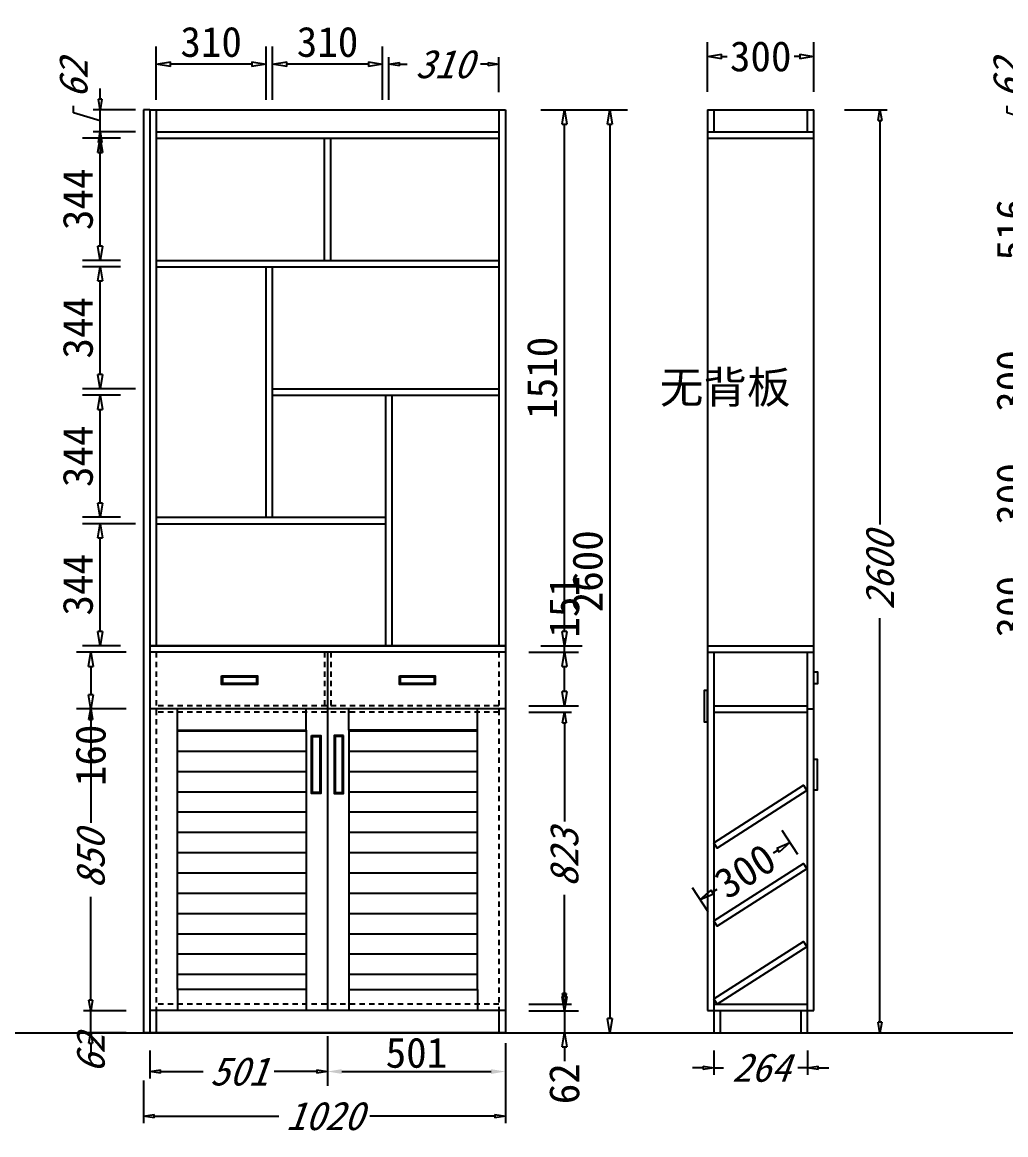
# Model space of a CAD drawing. Header units: millimetres. Extents: x 366509 to 398313, y -1245498 to -1202747.
# Drawn here: x 384726 to 387498, y -1221403 to -1218268 of the extents above; entities that cross this region are included whole.
import ezdxf

# ---------------------------------------------------------------- set-up
doc = ezdxf.new("R2010")
doc.units = ezdxf.units.MM
doc.header["$LTSCALE"] = 20
doc.linetypes.add('JIS_02_0.7', pattern=[1.35, 0.75, -0.6])
doc.layers.get('Defpoints').update_dxf_attribs({"color": 250})
doc.styles.get("Standard").update_dxf_attribs({"font": 'SimSun.ttf', "height": 85})
doc.styles.add('汉字', font='SimSun.ttf', dxfattribs={"oblique": 20, "height": 80})
doc.dimstyles.new('200', dxfattribs={"dimtxt": 90, "dimasz": 40, "dimexe": 50, "dimexo": 100, "dimgap": 20, "dimtad": 1, "dimdec": 0, "dimtxsty": 'Standard', "dimblk": 'CLOSEDBLANK', "dimcen": 100, "dimdle": 50, "dimclrd": 256, "dimclre": 256, "dimclrt": 256, "dimadec": 0, "dimazin": 0, "dimtfac": 1, "dimtdec": 0, "dimtmove": 2, "dimatfit": 3, "dimldrblk": 'CLOSEDBLANK', "dimfxl": 100, "dimfxlon": 1, "dimlwd": 25, "dimlwe": 25, "dimarcsym": 0})
doc.dimstyles.new('ISO-25', dxfattribs={"dimtxt": 2.5, "dimasz": 2.5, "dimexe": 1.25, "dimexo": 0.625, "dimtad": 1, "dimtxsty": 'Standard', "dimcen": 2.5, "dimadec": 0, "dimazin": 0, "dimtfac": 1, "dimtmove": 0, "dimatfit": 3, "dimfxl": 1, "dimarcsym": 0})
doc.dimstyles.get("Standard").update_dxf_attribs({"dimtxt": 0.18, "dimasz": 0.18, "dimexe": 0.18, "dimexo": 0.0625, "dimgap": 0.09, "dimtad": 0, "dimtih": 1, "dimtoh": 1, "dimdec": 4, "dimzin": 0, "dimdsep": 46, "dimtxsty": 'Standard', "dimcen": 0.09, "dimadec": 0, "dimazin": 0, "dimtfac": 1, "dimtdec": 4, "dimtofl": 0, "dimtmove": 0, "dimatfit": 3, "dimfxl": 1, "dimtolj": 1, "dimtzin": 0, "dimarcsym": 0})
doc.dimstyles.new('周文晶', dxfattribs={"dimtxt": 70, "dimasz": 40, "dimexe": 40, "dimexo": 30, "dimgap": 10, "dimtad": 0, "dimdec": 0, "dimtxsty": 'Standard', "dimblk": 'CLOSEDBLANK', "dimcen": 200, "dimclrd": 256, "dimclre": 256, "dimadec": 0, "dimazin": 0, "dimtfac": 1, "dimtdec": 0, "dimtmove": 0, "dimatfit": 3, "dimldrblk": 'CLOSEDBLANK', "dimfxl": 100, "dimfxlon": 1, "dimarcsym": 0})

# ---------------------------------------------------------------- blocks, each defined once
blk = doc.blocks.new('_ClosedBlank')
at = {"color": 0, "linetype": 'ByBlock', "lineweight": -2}
for p, q in [((-1, 0.167), (0, 0)), ((-1, 0.167), (-1, -0.167)), ((0, 0), (-1, -0.167))]:
    blk.add_line(p, q, dxfattribs=at)
blk = doc.blocks.new('*D849')
at = {"lineweight": 25, "transparency": 16777216}
for p, q in [((387577.1, -1218485.2), (387577.1, -1218455.2)), ((387502.1, -1218523.7), (387502.1, -1218503.7)), ((387577.1, -1218546.2), (387502.1, -1218523.7)), ((387677.1, -1218515.2), (387557.1, -1218515.2)), ((387577.1, -1218577.2), (387577.1, -1218515.2)), ((387577.1, -1218577.2), (387577.1, -1218515.2)), ((387677.1, -1218577.2), (387557.1, -1218577.2)), ((387577.1, -1218607.2), (387577.1, -1218637.2))]:
    blk.add_line(p, q, dxfattribs=at)
at = {"layer": 'Defpoints', "color": 0, "transparency": 16777216}
for p in [(387577.1, -1218515.2), (387734.9, -1218515.2), (387734.9, -1218577.2)]:
    blk.add_point(p, dxfattribs=at)
at = {"lineweight": 25, "transparency": 16777216, "xscale": 30, "yscale": 30, "zscale": 30}
for p, rotation in [((387577.1, -1218515.2), 270), ((387577.1, -1218577.2), 90)]:
    blk.add_blockref('_ClosedBlank', p, dxfattribs=dict(at, rotation=rotation))
at = {"lineweight": -3, "transparency": 16777216, "insert": (387502.1, -1218428.9), "char_height": 80, "attachment_point": 5, "rotation": 90, "style": '汉字'}
blk.add_mtext('62', dxfattribs=at)
blk = doc.blocks.new('*D837')
at = {"lineweight": 25, "transparency": 16777216}
for p, q in [((387677.1, -1219765.1), (387527.1, -1219765.1)), ((387577.1, -1220025.1), (387577.1, -1219805.1)), ((387634.9, -1220065.1), (387527.1, -1220065.1))]:
    blk.add_line(p, q, dxfattribs=at)
at = {"layer": 'Defpoints', "color": 0, "transparency": 16777216}
for p in [(387577.1, -1219765.1), (388044.9, -1219765.1), (387734.9, -1220065.1)]:
    blk.add_point(p, dxfattribs=at)
at = {"lineweight": 25, "transparency": 16777216, "xscale": 40, "yscale": 40, "zscale": 40}
for p, rotation in [((387577.1, -1219765.1), 90), ((387577.1, -1220065.1), 270)]:
    blk.add_blockref('_ClosedBlank', p, dxfattribs=dict(at, rotation=rotation))
at = {"lineweight": -3, "transparency": 16777216, "insert": (387514.6, -1219915.1), "char_height": 85, "attachment_point": 5, "rotation": 90}
blk.add_mtext('300', dxfattribs=at)
blk = doc.blocks.new('*D852')
at = {"lineweight": 25, "transparency": 16777216}
for p, q in [((387634.9, -1219447.1), (387527.1, -1219447.1)), ((387577.1, -1219707.1), (387577.1, -1219487.1)), ((387634.9, -1219747.1), (387527.1, -1219747.1))]:
    blk.add_line(p, q, dxfattribs=at)
at = {"layer": 'Defpoints', "color": 0, "transparency": 16777216}
for p in [(387577.1, -1219447.1), (387734.9, -1219447.1), (387734.9, -1219747.1)]:
    blk.add_point(p, dxfattribs=at)
at = {"lineweight": 25, "transparency": 16777216, "xscale": 40, "yscale": 40, "zscale": 40}
for p, rotation in [((387577.1, -1219447.1), 90), ((387577.1, -1219747.1), 270)]:
    blk.add_blockref('_ClosedBlank', p, dxfattribs=dict(at, rotation=rotation))
at = {"lineweight": -3, "transparency": 16777216, "insert": (387514.6, -1219597.1), "char_height": 85, "attachment_point": 5, "rotation": 90}
blk.add_mtext('300', dxfattribs=at)
blk = doc.blocks.new('*D853')
at = {"lineweight": 25, "transparency": 16777216}
for p, q in [((387634.9, -1219129.1), (387527.1, -1219129.1)), ((387577.1, -1219389.1), (387577.1, -1219169.1)), ((387677.1, -1219429.1), (387527.1, -1219429.1))]:
    blk.add_line(p, q, dxfattribs=at)
at = {"layer": 'Defpoints', "color": 0, "transparency": 16777216}
for p in [(387577.1, -1219129.1), (387734.9, -1219129.1), (388062.9, -1219429.1)]:
    blk.add_point(p, dxfattribs=at)
at = {"lineweight": 25, "transparency": 16777216, "xscale": 40, "yscale": 40, "zscale": 40}
for p, rotation in [((387577.1, -1219129.1), 90), ((387577.1, -1219429.1), 270)]:
    blk.add_blockref('_ClosedBlank', p, dxfattribs=dict(at, rotation=rotation))
at = {"lineweight": -3, "transparency": 16777216, "insert": (387514.6, -1219279.1), "char_height": 85, "attachment_point": 5, "rotation": 90}
blk.add_mtext('300', dxfattribs=at)
blk = doc.blocks.new('*D854')
at = {"lineweight": 25, "transparency": 16777216}
for p, q in [((387634.9, -1218595.2), (387527.1, -1218595.2)), ((387577.1, -1219071.1), (387577.1, -1218635.2)), ((387634.9, -1219111.1), (387527.1, -1219111.1))]:
    blk.add_line(p, q, dxfattribs=at)
at = {"layer": 'Defpoints', "color": 0, "transparency": 16777216}
for p in [(387577.1, -1218595.2), (387734.9, -1218595.2), (387734.9, -1219111.1)]:
    blk.add_point(p, dxfattribs=at)
at = {"lineweight": 25, "transparency": 16777216, "xscale": 40, "yscale": 40, "zscale": 40}
for p, rotation in [((387577.1, -1218595.2), 90), ((387577.1, -1219111.1), 270)]:
    blk.add_blockref('_ClosedBlank', p, dxfattribs=dict(at, rotation=rotation))
at = {"lineweight": -3, "transparency": 16777216, "insert": (387514.6, -1218853.1), "char_height": 85, "attachment_point": 5, "rotation": 90}
blk.add_mtext('516', dxfattribs=at)
blk = doc.blocks.new('*D1254')
at = {"lineweight": 25, "transparency": 16777216}
for p, q in [((384919.5, -1221023.1), (384919.5, -1220993.1)), ((385019.5, -1221053.1), (384899.5, -1221053.1)), ((384919.5, -1221115.1), (384919.5, -1221053.1)), ((385019.5, -1221115.1), (384899.5, -1221115.1)), ((384919.5, -1221145.1), (384919.5, -1221175.1))]:
    blk.add_line(p, q, dxfattribs=at)
at = {"layer": 'Defpoints', "color": 0, "transparency": 16777216}
for p in [(384919.5, -1221053.1), (385103.8, -1221053.1), (385085.8, -1221115.1)]:
    blk.add_point(p, dxfattribs=at)
at = {"lineweight": 25, "transparency": 16777216, "xscale": 30, "yscale": 30, "zscale": 30}
for p, rotation in [((384919.5, -1221053.1), 270), ((384919.5, -1221115.1), 90)]:
    blk.add_blockref('_ClosedBlank', p, dxfattribs=dict(at, rotation=rotation))
at = {"lineweight": -3, "transparency": 16777216, "insert": (384919.5, -1221175.1), "char_height": 80, "attachment_point": 5, "rotation": 90, "style": '汉字'}
blk.add_mtext('62', dxfattribs=at)
blk = doc.blocks.new('*D1255')
at = {"lineweight": 25, "transparency": 16777216}
for p, q in [((385019.5, -1220203.1), (384899.5, -1220203.1)), ((384919.5, -1220233.1), (384919.5, -1220523.9)), ((384919.5, -1221023.1), (384919.5, -1220732.2)), ((385019.5, -1221053.1), (384899.5, -1221053.1))]:
    blk.add_line(p, q, dxfattribs=at)
at = {"layer": 'Defpoints', "color": 0, "transparency": 16777216}
for p in [(384919.5, -1220203.1), (385085.8, -1220203.1), (385103.8, -1221053.1)]:
    blk.add_point(p, dxfattribs=at)
at = {"lineweight": 25, "transparency": 16777216, "xscale": 30, "yscale": 30, "zscale": 30}
for p, rotation in [((384919.5, -1220203.1), 90), ((384919.5, -1221053.1), 270)]:
    blk.add_blockref('_ClosedBlank', p, dxfattribs=dict(at, rotation=rotation))
at = {"lineweight": -3, "transparency": 16777216, "insert": (384919.5, -1220628.1), "char_height": 80, "attachment_point": 5, "rotation": 90, "style": '汉字'}
blk.add_mtext('850', dxfattribs=at)
blk = doc.blocks.new('*D1264')
at = {"lineweight": 25, "transparency": 16777216}
for p, q in [((385759.8, -1218486.5), (385759.8, -1218366.5)), ((386069.8, -1218465.2), (386069.8, -1218366.5)), ((385789.8, -1218386.5), (385811.6, -1218386.5)), ((386039.8, -1218386.5), (386018.1, -1218386.5))]:
    blk.add_line(p, q, dxfattribs=at)
at = {"layer": 'Defpoints', "color": 0, "transparency": 16777216}
for p in [(386069.8, -1218386.5), (386069.8, -1218515.2), (385759.8, -1218957.1)]:
    blk.add_point(p, dxfattribs=at)
at = {"lineweight": 25, "transparency": 16777216, "xscale": 30, "yscale": 30, "zscale": 30, "rotation": 180}
blk.add_blockref('_ClosedBlank', (385759.8, -1218386.5), dxfattribs=at)
at = {"lineweight": 25, "transparency": 16777216, "xscale": 30, "yscale": 30, "zscale": 30}
blk.add_blockref('_ClosedBlank', (386069.8, -1218386.5), dxfattribs=at)
at = {"lineweight": -3, "transparency": 16777216, "insert": (385914.8, -1218386.5), "char_height": 80, "attachment_point": 5, "style": '汉字'}
blk.add_mtext('310', dxfattribs=at)
blk = doc.blocks.new('*D1256')
at = {"lineweight": 25, "transparency": 16777216}
for p, q in [((385067.8, -1221250.2), (385067.8, -1221370.2)), ((386087.8, -1221250.2), (386087.8, -1221370.2)), ((385097.8, -1221350.2), (385449.2, -1221350.2)), ((386057.8, -1221350.2), (385706.4, -1221350.2))]:
    blk.add_line(p, q, dxfattribs=at)
at = {"layer": 'Defpoints', "color": 0, "transparency": 16777216}
for p in [(385067.8, -1221115.1), (386087.8, -1221115.1), (386087.8, -1221350.2)]:
    blk.add_point(p, dxfattribs=at)
at = {"lineweight": 25, "transparency": 16777216, "xscale": 30, "yscale": 30, "zscale": 30, "rotation": 180}
blk.add_blockref('_ClosedBlank', (385067.8, -1221350.2), dxfattribs=at)
at = {"lineweight": 25, "transparency": 16777216, "xscale": 30, "yscale": 30, "zscale": 30}
blk.add_blockref('_ClosedBlank', (386087.8, -1221350.2), dxfattribs=at)
at = {"lineweight": -3, "transparency": 16777216, "insert": (385577.8, -1221350.2), "char_height": 80, "attachment_point": 5, "style": '汉字'}
blk.add_mtext('1020', dxfattribs=at)
blk = doc.blocks.new('*D1265')
at = {"lineweight": 25, "transparency": 16777216}
for p, q in [((386675.2, -1221165.1), (386675.2, -1221234.1)), ((386939.6, -1221165.1), (386939.6, -1221234.1)), ((386645.2, -1221214.1), (386615.2, -1221214.1)), ((386675.2, -1221214.1), (386702.8, -1221214.1)), ((386939.6, -1221214.1), (386912, -1221214.1)), ((386969.6, -1221214.1), (386999.6, -1221214.1))]:
    blk.add_line(p, q, dxfattribs=at)
at = {"layer": 'Defpoints', "color": 0, "transparency": 16777216}
for p in [(386675.2, -1221115.1), (386939.6, -1221115.1), (386939.6, -1221214.1)]:
    blk.add_point(p, dxfattribs=at)
at = {"lineweight": 25, "transparency": 16777216, "xscale": 30, "yscale": 30, "zscale": 30}
blk.add_blockref('_ClosedBlank', (386675.2, -1221214.1), dxfattribs=at)
at = {"lineweight": 25, "transparency": 16777216, "xscale": 30, "yscale": 30, "zscale": 30, "rotation": 180}
blk.add_blockref('_ClosedBlank', (386939.6, -1221214.1), dxfattribs=at)
at = {"lineweight": -3, "transparency": 16777216, "insert": (386807.4, -1221214.1), "char_height": 80, "attachment_point": 5, "style": '汉字'}
blk.add_mtext('264', dxfattribs=at)
blk = doc.blocks.new('*D1266')
at = {"lineweight": 25, "transparency": 16777216}
for p, q in [((387043.5, -1218515.1), (387163.5, -1218515.1)), ((387143.5, -1218545.1), (387143.5, -1219682.9)), ((387143.5, -1221085.1), (387143.5, -1219947.2)), ((387043.5, -1221115.1), (387163.5, -1221115.1))]:
    blk.add_line(p, q, dxfattribs=at)
at = {"layer": 'Defpoints', "color": 0, "transparency": 16777216}
for p in [(386957.6, -1218515.1), (386957.6, -1221115.1), (387143.5, -1221115.1)]:
    blk.add_point(p, dxfattribs=at)
at = {"lineweight": 25, "transparency": 16777216, "xscale": 30, "yscale": 30, "zscale": 30}
for p, rotation in [((387143.5, -1218515.1), 90), ((387143.5, -1221115.1), 270)]:
    blk.add_blockref('_ClosedBlank', p, dxfattribs=dict(at, rotation=rotation))
at = {"lineweight": -3, "transparency": 16777216, "insert": (387143.5, -1219815.1), "char_height": 80, "attachment_point": 5, "rotation": 90, "style": '汉字'}
blk.add_mtext('2600', dxfattribs=at)
blk = doc.blocks.new('*D1257')
at = {"lineweight": 25, "transparency": 16777216}
for p, q in [((386154.2, -1220212.1), (386274.2, -1220212.1)), ((386254.2, -1220242.1), (386254.2, -1220520.1)), ((386254.2, -1221005.1), (386254.2, -1220727.1)), ((386154.2, -1221035.1), (386274.2, -1221035.1))]:
    blk.add_line(p, q, dxfattribs=at)
at = {"layer": 'Defpoints', "color": 0, "transparency": 16777216}
for p in [(386069.8, -1220212.1), (386069.8, -1221035.1), (386254.2, -1221035.1)]:
    blk.add_point(p, dxfattribs=at)
at = {"lineweight": 25, "transparency": 16777216, "xscale": 30, "yscale": 30, "zscale": 30}
for p, rotation in [((386254.2, -1220212.1), 90), ((386254.2, -1221035.1), 270)]:
    blk.add_blockref('_ClosedBlank', p, dxfattribs=dict(at, rotation=rotation))
at = {"lineweight": -3, "transparency": 16777216, "insert": (386254.2, -1220623.6), "char_height": 80, "attachment_point": 5, "rotation": 90, "style": '汉字'}
blk.add_mtext('823', dxfattribs=at)
blk = doc.blocks.new('*D1267')
at = {"lineweight": 25, "transparency": 16777216}
for p, q in [((384946, -1218485.2), (384946, -1218455.2)), ((384871, -1218523.7), (384871, -1218503.7)), ((384946, -1218546.2), (384871, -1218523.7)), ((385046, -1218515.2), (384926, -1218515.2)), ((384946, -1218577.2), (384946, -1218515.2)), ((384946, -1218577.2), (384946, -1218515.2)), ((385046, -1218577.2), (384926, -1218577.2)), ((384946, -1218607.2), (384946, -1218637.2))]:
    blk.add_line(p, q, dxfattribs=at)
at = {"layer": 'Defpoints', "color": 0, "transparency": 16777216}
for p in [(384946, -1218515.2), (385103.8, -1218515.2), (385103.8, -1218577.2)]:
    blk.add_point(p, dxfattribs=at)
at = {"lineweight": 25, "transparency": 16777216, "xscale": 30, "yscale": 30, "zscale": 30}
for p, rotation in [((384946, -1218515.2), 270), ((384946, -1218577.2), 90)]:
    blk.add_blockref('_ClosedBlank', p, dxfattribs=dict(at, rotation=rotation))
at = {"lineweight": -3, "transparency": 16777216, "insert": (384871, -1218428.9), "char_height": 80, "attachment_point": 5, "rotation": 90, "style": '汉字'}
blk.add_mtext('62', dxfattribs=at)
blk = doc.blocks.new('*D1258')
at = {"lineweight": 25, "transparency": 16777216}
for p, q in [((385586.8, -1221124.6), (385586.8, -1221244.6)), ((385085.8, -1221165.1), (385085.8, -1221244.6)), ((385115.8, -1221224.6), (385235.9, -1221224.6)), ((385556.8, -1221224.6), (385436.7, -1221224.6))]:
    blk.add_line(p, q, dxfattribs=at)
at = {"layer": 'Defpoints', "color": 0, "transparency": 16777216}
for p in [(385586.8, -1221053.1), (385085.8, -1221115.1), (385085.8, -1221224.6)]:
    blk.add_point(p, dxfattribs=at)
at = {"lineweight": 25, "transparency": 16777216, "xscale": 30, "yscale": 30, "zscale": 30, "rotation": 180}
blk.add_blockref('_ClosedBlank', (385085.8, -1221224.6), dxfattribs=at)
at = {"lineweight": 25, "transparency": 16777216, "xscale": 30, "yscale": 30, "zscale": 30}
blk.add_blockref('_ClosedBlank', (385586.8, -1221224.6), dxfattribs=at)
at = {"lineweight": -3, "transparency": 16777216, "insert": (385336.3, -1221224.6), "char_height": 80, "attachment_point": 5, "style": '汉字'}
blk.add_mtext('501', dxfattribs=at)
blk = doc.blocks.new('*D1259')
at = {"lineweight": 25, "transparency": 16777216}
for p, q in [((386282.4, -1218515.2), (386432.4, -1218515.2)), ((386382.4, -1218555.2), (386382.4, -1221075.1)), ((386282.4, -1221115.1), (386432.4, -1221115.1))]:
    blk.add_line(p, q, dxfattribs=at)
at = {"layer": 'Defpoints', "color": 0, "transparency": 16777216}
for p in [(385925.9, -1218515.2), (385925.9, -1221115.1), (386382.4, -1221115.1)]:
    blk.add_point(p, dxfattribs=at)
at = {"lineweight": 25, "transparency": 16777216, "xscale": 40, "yscale": 40, "zscale": 40}
for p, rotation in [((386382.4, -1218515.2), 90), ((386382.4, -1221115.1), 270)]:
    blk.add_blockref('_ClosedBlank', p, dxfattribs=dict(at, rotation=rotation))
at = {"lineweight": -3, "transparency": 16777216, "insert": (386319.9, -1219815.1), "char_height": 85, "attachment_point": 5, "rotation": 90}
blk.add_mtext('2600', dxfattribs=at)
blk = doc.blocks.new('*D1268')
at = {"lineweight": 25, "transparency": 16777216}
for p, q in [((385431.8, -1218486.5), (385431.8, -1218336.5)), ((385741.8, -1218486.5), (385741.8, -1218336.5)), ((385701.8, -1218386.5), (385471.8, -1218386.5))]:
    blk.add_line(p, q, dxfattribs=at)
at = {"layer": 'Defpoints', "color": 0, "transparency": 16777216}
for p in [(385431.8, -1218386.5), (385741.8, -1218957.1), (385431.8, -1219319.1)]:
    blk.add_point(p, dxfattribs=at)
at = {"lineweight": 25, "transparency": 16777216, "xscale": 40, "yscale": 40, "zscale": 40, "rotation": 180}
blk.add_blockref('_ClosedBlank', (385431.8, -1218386.5), dxfattribs=at)
at = {"lineweight": 25, "transparency": 16777216, "xscale": 40, "yscale": 40, "zscale": 40}
blk.add_blockref('_ClosedBlank', (385741.8, -1218386.5), dxfattribs=at)
at = {"lineweight": -3, "transparency": 16777216, "insert": (385586.8, -1218324), "char_height": 85, "attachment_point": 5}
blk.add_mtext('310', dxfattribs=at)
blk = doc.blocks.new('*D1269')
at = {"lineweight": 25, "transparency": 16777216}
for p, q in [((385103.8, -1218486.5), (385103.8, -1218336.5)), ((385413.8, -1218486.5), (385413.8, -1218336.5)), ((385373.8, -1218386.5), (385143.8, -1218386.5))]:
    blk.add_line(p, q, dxfattribs=at)
at = {"layer": 'Defpoints', "color": 0, "transparency": 16777216}
for p in [(385103.8, -1218386.5), (385413.8, -1218957.1), (385103.8, -1219482.1)]:
    blk.add_point(p, dxfattribs=at)
at = {"lineweight": 25, "transparency": 16777216, "xscale": 40, "yscale": 40, "zscale": 40, "rotation": 180}
blk.add_blockref('_ClosedBlank', (385103.8, -1218386.5), dxfattribs=at)
at = {"lineweight": 25, "transparency": 16777216, "xscale": 40, "yscale": 40, "zscale": 40}
blk.add_blockref('_ClosedBlank', (385413.8, -1218386.5), dxfattribs=at)
at = {"lineweight": -3, "transparency": 16777216, "insert": (385258.8, -1218324), "char_height": 85, "attachment_point": 5}
blk.add_mtext('310', dxfattribs=at)
blk = doc.blocks.new('*D1260')
at = {"lineweight": 25, "transparency": 16777216}
for p, q in [((385046, -1219681.1), (384896, -1219681.1)), ((384946, -1219985.1), (384946, -1219721.1)), ((385003.8, -1220025.1), (384896, -1220025.1))]:
    blk.add_line(p, q, dxfattribs=at)
at = {"layer": 'Defpoints', "color": 0, "transparency": 16777216}
for p in [(384946, -1219681.1), (385413.8, -1219681.1), (385103.8, -1220025.1)]:
    blk.add_point(p, dxfattribs=at)
at = {"lineweight": 25, "transparency": 16777216, "xscale": 40, "yscale": 40, "zscale": 40}
for p, rotation in [((384946, -1219681.1), 90), ((384946, -1220025.1), 270)]:
    blk.add_blockref('_ClosedBlank', p, dxfattribs=dict(at, rotation=rotation))
at = {"lineweight": -3, "transparency": 16777216, "insert": (384883.5, -1219853.1), "char_height": 85, "attachment_point": 5, "rotation": 90}
blk.add_mtext('344', dxfattribs=at)
blk = doc.blocks.new('*D1270')
at = {"lineweight": 25, "transparency": 16777216}
for p, q in [((385003.8, -1219319.1), (384896, -1219319.1)), ((384946, -1219623.1), (384946, -1219359.1)), ((385003.8, -1219663.1), (384896, -1219663.1))]:
    blk.add_line(p, q, dxfattribs=at)
at = {"layer": 'Defpoints', "color": 0, "transparency": 16777216}
for p in [(384946, -1219319.1), (385103.8, -1219319.1), (385103.8, -1219663.1)]:
    blk.add_point(p, dxfattribs=at)
at = {"lineweight": 25, "transparency": 16777216, "xscale": 40, "yscale": 40, "zscale": 40}
for p, rotation in [((384946, -1219319.1), 90), ((384946, -1219663.1), 270)]:
    blk.add_blockref('_ClosedBlank', p, dxfattribs=dict(at, rotation=rotation))
at = {"lineweight": -3, "transparency": 16777216, "insert": (384883.5, -1219491.1), "char_height": 85, "attachment_point": 5, "rotation": 90}
blk.add_mtext('344', dxfattribs=at)
blk = doc.blocks.new('*D1271')
at = {"lineweight": 25, "transparency": 16777216}
for p, q in [((385003.8, -1218957.1), (384896, -1218957.1)), ((384946, -1219261.1), (384946, -1218997.1)), ((385046, -1219301.1), (384896, -1219301.1))]:
    blk.add_line(p, q, dxfattribs=at)
at = {"layer": 'Defpoints', "color": 0, "transparency": 16777216}
for p in [(384946, -1218957.1), (385103.8, -1218957.1), (385431.8, -1219301.1)]:
    blk.add_point(p, dxfattribs=at)
at = {"lineweight": 25, "transparency": 16777216, "xscale": 40, "yscale": 40, "zscale": 40}
for p, rotation in [((384946, -1218957.1), 90), ((384946, -1219301.1), 270)]:
    blk.add_blockref('_ClosedBlank', p, dxfattribs=dict(at, rotation=rotation))
at = {"lineweight": -3, "transparency": 16777216, "insert": (384883.5, -1219129.1), "char_height": 85, "attachment_point": 5, "rotation": 90}
blk.add_mtext('344', dxfattribs=at)
blk = doc.blocks.new('*D1272')
at = {"lineweight": 25, "transparency": 16777216}
for p, q in [((385003.8, -1218595.2), (384896, -1218595.2)), ((384946, -1218899.1), (384946, -1218635.2)), ((385003.8, -1218939.1), (384896, -1218939.1))]:
    blk.add_line(p, q, dxfattribs=at)
at = {"layer": 'Defpoints', "color": 0, "transparency": 16777216}
for p in [(384946, -1218595.2), (385103.8, -1218595.2), (385103.8, -1218939.1)]:
    blk.add_point(p, dxfattribs=at)
at = {"lineweight": 25, "transparency": 16777216, "xscale": 40, "yscale": 40, "zscale": 40}
for p, rotation in [((384946, -1218595.2), 90), ((384946, -1218939.1), 270)]:
    blk.add_blockref('_ClosedBlank', p, dxfattribs=dict(at, rotation=rotation))
at = {"lineweight": -3, "transparency": 16777216, "insert": (384883.5, -1218767.1), "char_height": 85, "attachment_point": 5, "rotation": 90}
blk.add_mtext('344', dxfattribs=at)
blk = doc.blocks.new('*D1273')
at = {"lineweight": 25, "transparency": 16777216}
for p, q in [((386187.8, -1218515.2), (386304.2, -1218515.2)), ((386254.2, -1219985.1), (386254.2, -1218555.2)), ((386187.8, -1220025.1), (386304.2, -1220025.1))]:
    blk.add_line(p, q, dxfattribs=at)
at = {"layer": 'Defpoints', "color": 0, "transparency": 16777216}
for p in [(386087.8, -1218515.2), (386254.2, -1218515.2), (386087.8, -1220025.1)]:
    blk.add_point(p, dxfattribs=at)
at = {"lineweight": 25, "transparency": 16777216, "xscale": 40, "yscale": 40, "zscale": 40}
for p, rotation in [((386254.2, -1218515.2), 90), ((386254.2, -1220025.1), 270)]:
    blk.add_blockref('_ClosedBlank', p, dxfattribs=dict(at, rotation=rotation))
at = {"lineweight": -3, "transparency": 16777216, "insert": (386191.7, -1219270.1), "char_height": 85, "attachment_point": 5, "rotation": 90}
blk.add_mtext('1510', dxfattribs=at)
blk = doc.blocks.new('*D1261')
at = {"color": 0, "lineweight": -2, "transparency": 16777216}
for p, q in [((385586.8, -1221124.6), (385586.8, -1221264.6)), ((386087.8, -1221145.1), (386087.8, -1221264.6)), ((385626.8, -1221224.6), (386047.8, -1221224.6))]:
    blk.add_line(p, q, dxfattribs=at)
at = {"color": 0, "transparency": 16777216}
for points in [[(385626.8, -1221217.9), (385626.8, -1221231.3), (385586.8, -1221224.6)], [(386047.8, -1221217.9), (386047.8, -1221231.3), (386087.8, -1221224.6)]]:
    blk.add_solid(points, dxfattribs=at)
at = {"layer": 'Defpoints', "color": 0, "transparency": 16777216}
for p in [(385586.8, -1221053.1), (386087.8, -1221115.1), (386087.8, -1221224.6)]:
    blk.add_point(p, dxfattribs=at)
at = {"color": 0, "lineweight": -3, "transparency": 16777216, "insert": (385837.3, -1221172.1), "char_height": 85, "attachment_point": 5}
blk.add_mtext('501', dxfattribs=at)
blk = doc.blocks.new('*D1262')
at = {"lineweight": -2, "transparency": 16777216}
for p, q in [((386911.6, -1220612.8), (386868.3, -1220545.2)), ((386856.2, -1220600.5), (386842.8, -1220609.1)), ((386659, -1220774.7), (386615.7, -1220707.1)), ((386671, -1220719.2), (386684.4, -1220710.6))]:
    blk.add_line(p, q, dxfattribs=at)
at = {"layer": 'Defpoints', "color": 0, "transparency": 16777216}
for p in [(386889.9, -1220578.9), (386927.8, -1220638.1), (386675.2, -1220799.9)]:
    blk.add_point(p, dxfattribs=at)
at = {"lineweight": -2, "transparency": 16777216, "xscale": 40, "yscale": 40, "zscale": 40}
for p, rotation in [((386889.9, -1220578.9), 32.65196531533646), ((386637.3, -1220740.8), 212.6519653153365)]:
    blk.add_blockref('_ClosedBlank', p, dxfattribs=dict(at, rotation=rotation))
at = {"color": 0, "transparency": 16777216, "insert": (386763.6, -1220659.8), "char_height": 85, "attachment_point": 5, "rotation": 32.652}
blk.add_mtext('300', dxfattribs=at)
blk = doc.blocks.new('*D1263')
at = {"lineweight": -2, "transparency": 16777216}
for p, q in [((386657.2, -1218464.7), (386657.2, -1218324.7)), ((386957.6, -1218464.7), (386957.6, -1218324.7)), ((386697.2, -1218364.7), (386713.3, -1218364.7)), ((386917.6, -1218364.7), (386901.4, -1218364.7))]:
    blk.add_line(p, q, dxfattribs=at)
at = {"layer": 'Defpoints', "color": 0, "transparency": 16777216}
for p in [(386957.6, -1218364.7), (386657.2, -1218515.1), (386957.6, -1218515.1)]:
    blk.add_point(p, dxfattribs=at)
at = {"lineweight": -2, "transparency": 16777216, "xscale": 40, "yscale": 40, "zscale": 40, "rotation": 180}
blk.add_blockref('_ClosedBlank', (386657.2, -1218364.7), dxfattribs=at)
at = {"lineweight": -2, "transparency": 16777216, "xscale": 40, "yscale": 40, "zscale": 40}
blk.add_blockref('_ClosedBlank', (386957.6, -1218364.7), dxfattribs=at)
at = {"color": 0, "transparency": 16777216, "insert": (386807.4, -1218364.7), "char_height": 85, "attachment_point": 5}
blk.add_mtext('300', dxfattribs=at)
blk = doc.blocks.new('*D1251')
at = {"lineweight": -2, "transparency": 16777216}
for p, q in [((385019.5, -1220043.1), (384879.5, -1220043.1)), ((384919.5, -1220083.1), (384919.5, -1220163.1)), ((385019.5, -1220203.1), (384879.5, -1220203.1)), ((384919.5, -1220203.1), (384919.5, -1220243.1))]:
    blk.add_line(p, q, dxfattribs=at)
at = {"layer": 'Defpoints', "color": 0, "transparency": 16777216}
for p in [(385103.8, -1220043.1), (384919.5, -1220203.1), (385103.8, -1220203.1)]:
    blk.add_point(p, dxfattribs=at)
at = {"lineweight": -2, "transparency": 16777216, "xscale": 40, "yscale": 40, "zscale": 40}
for p, rotation in [((384919.5, -1220043.1), 90), ((384919.5, -1220203.1), 270)]:
    blk.add_blockref('_ClosedBlank', p, dxfattribs=dict(at, rotation=rotation))
at = {"color": 0, "transparency": 16777216, "insert": (384919.5, -1220333.8), "char_height": 85, "attachment_point": 5, "rotation": 90}
blk.add_mtext('160', dxfattribs=at)
blk = doc.blocks.new('*D1252')
at = {"lineweight": -2, "transparency": 16777216}
for p, q in [((386254.2, -1220043.1), (386254.2, -1220003.1)), ((386154.2, -1220043.1), (386294.2, -1220043.1)), ((386254.2, -1220154.1), (386254.2, -1220083.1)), ((386154.2, -1220194.1), (386294.2, -1220194.1))]:
    blk.add_line(p, q, dxfattribs=at)
at = {"layer": 'Defpoints', "color": 0, "transparency": 16777216}
for p in [(386069.8, -1220043.1), (386254.2, -1220043.1), (386069.8, -1220194.1)]:
    blk.add_point(p, dxfattribs=at)
at = {"lineweight": -2, "transparency": 16777216, "xscale": 40, "yscale": 40, "zscale": 40}
for p, rotation in [((386254.2, -1220043.1), 90), ((386254.2, -1220194.1), 270)]:
    blk.add_blockref('_ClosedBlank', p, dxfattribs=dict(at, rotation=rotation))
at = {"color": 0, "transparency": 16777216, "insert": (386254.2, -1219915.4), "char_height": 85, "attachment_point": 5, "rotation": 90}
blk.add_mtext('151', dxfattribs=at)
blk = doc.blocks.new('*D1253')
at = {"lineweight": -2, "transparency": 16777216}
for p, q in [((386254.2, -1221013.1), (386254.2, -1220973.1)), ((386154.2, -1221053.1), (386294.2, -1221053.1)), ((386254.2, -1221053.1), (386254.2, -1221115.1)), ((386154.2, -1221115.1), (386294.2, -1221115.1)), ((386254.2, -1221155.1), (386254.2, -1221195.1))]:
    blk.add_line(p, q, dxfattribs=at)
at = {"layer": 'Defpoints', "color": 0, "transparency": 16777216}
for p in [(386069.8, -1221053.1), (386069.8, -1221115.1), (386254.2, -1221115.1)]:
    blk.add_point(p, dxfattribs=at)
at = {"lineweight": -2, "transparency": 16777216, "xscale": 40, "yscale": 40, "zscale": 40}
for p, rotation in [((386254.2, -1221053.1), 270), ((386254.2, -1221115.1), 90)]:
    blk.add_blockref('_ClosedBlank', p, dxfattribs=dict(at, rotation=rotation))
at = {"color": 0, "transparency": 16777216, "insert": (386254.2, -1221258.9), "char_height": 85, "attachment_point": 5, "rotation": 90}
blk.add_mtext('62', dxfattribs=at)

msp = doc.modelspace()

# ---------------------------------------------------------------- hatches: boundary and pattern name
at = {"lineweight": -3}
h = msp.add_hatch(dxfattribs=at)
h.set_pattern_fill('LINE', color=250, scale=18, style=0)
h.set_pattern_definition([(0, (264167.096, -1213063.863), (0, 57.15), [])])
h.paths.add_polyline_path([(386009.82, -1220263.067), (385646.82, -1220263.067), (385646.82, -1220993.067), (386009.82, -1220993.067)])
h.paths.add_polyline_path([(385163.82, -1220263.067), (385163.82, -1220993.067), (385526.82, -1220993.067), (385526.82, -1220263.067)])

# ---------------------------------------------------------------- linework, layer by layer
for p, q in [((385067.82, -1218515.202), (385067.82, -1221115.067)), ((385085.82, -1218515.202), (385085.82, -1221115.067)), ((385085.82, -1218515.202), (386087.82, -1218515.202)), ((385103.82, -1218515.202), (385103.82, -1220025.067)), ((385813.932, -1218515.202), (386087.82, -1218515.202)), ((386069.82, -1218515.202), (386069.82, -1220025.067)), ((386087.82, -1218515.202), (386087.82, -1221115.067)), ((386657.198, -1218515.067), (386957.586, -1218515.067)), ((386657.198, -1218515.067), (386657.198, -1221053.067)), ((386675.198, -1218515.067), (386675.198, -1218577.067)), ((386939.586, -1218577.067), (386939.586, -1218515.067)), ((386957.586, -1221053.067), (386957.586, -1218515.067)), ((385103.82, -1218577.202), (386069.82, -1218577.202)), ((385103.82, -1218595.202), (386069.82, -1218595.202)), ((385577.82, -1218939.067), (385577.82, -1218595.202)), ((385595.82, -1218939.067), (385595.82, -1218595.202)), ((386657.198, -1218577.067), (386957.586, -1218577.067)), ((386657.198, -1218595.067), (386957.586, -1218595.067)), ((385103.82, -1218939.067), (386069.82, -1218939.067)), ((385103.82, -1218957.067), (386069.82, -1218957.067)), ((385413.82, -1219663.067), (385413.82, -1218957.067)), ((385431.82, -1219663.067), (385431.82, -1218957.067)), ((385431.82, -1219301.067), (386069.82, -1219301.067)), ((385431.82, -1219319.067), (386069.82, -1219319.067)), ((385750.82, -1220025.067), (385750.82, -1219319.067)), ((385768.82, -1220025.067), (385768.82, -1219319.067)), ((385103.82, -1219663.067), (385750.82, -1219663.067)), ((385103.82, -1219681.067), (385750.82, -1219681.067)), ((386087.82, -1220025.067), (385085.82, -1220025.067)), ((385085.82, -1220025.067), (386087.82, -1220025.067)), ((386657.198, -1220025.067), (386957.586, -1220025.067)), ((386087.82, -1220043.067), (385085.82, -1220043.067)), ((385586.82, -1220043.067), (385586.82, -1221053.067)), ((386657.198, -1220043.067), (386957.586, -1220043.067)), ((386675.198, -1220043.067), (386675.198, -1221115.067)), ((386939.586, -1221115.067), (386939.586, -1220043.067)), ((386675.198, -1220194.067), (386939.586, -1220194.067)), ((386087.82, -1220203.067), (385085.82, -1220203.067)), ((385163.82, -1220263.067), (385163.82, -1220203.067)), ((385526.82, -1220263.067), (385526.82, -1220203.067)), ((385646.82, -1220263.067), (385646.82, -1220203.067)), ((386009.82, -1220263.067), (386009.82, -1220203.067)), ((386675.198, -1220212.067), (386939.586, -1220212.067)), ((385163.82, -1220993.067), (385163.82, -1221053.067)), ((385526.82, -1220993.067), (385526.82, -1221053.067)), ((385646.82, -1220993.067), (385646.82, -1221053.067)), ((386009.82, -1220993.067), (386009.82, -1221053.067)), ((386675.198, -1221035.067), (386939.586, -1221035.067)), ((386087.82, -1221053.067), (385085.82, -1221053.067)), ((386069.82, -1221053.067), (386069.82, -1221115.067)), ((386657.198, -1221053.067), (386957.586, -1221053.067)), ((386693.198, -1221053.067), (386693.198, -1221115.067)), ((386921.586, -1221115.067), (386921.586, -1221053.067)), ((386087.82, -1221115.067), (385085.82, -1221115.067)), ((386675.198, -1221115.067), (386939.586, -1221115.067))]:
    msp.add_line(p, q, dxfattribs=at)
for p, q in [((385085.82, -1218515.202), (385067.82, -1218515.202)), ((386939.586, -1220203.067), (386957.586, -1220203.067)), ((385103.82, -1221053.067), (385103.82, -1221115.067)), ((366509.141, -1221115.067), (398312.891, -1221115.067)), ((385085.82, -1221115.067), (385067.82, -1221115.067))]:
    msp.add_line(p, q)
at = {"color": 250, "linetype": 'JIS_02_0.7', "lineweight": -3}
for p, q in [((385103.82, -1220043.067), (385103.82, -1221053.067)), ((385577.82, -1220043.067), (385577.82, -1220194.067)), ((385595.82, -1220043.067), (385595.82, -1220194.067)), ((386069.82, -1220043.067), (386069.82, -1221053.067)), ((386069.82, -1220194.067), (385103.82, -1220194.067)), ((386069.82, -1220212.067), (385103.82, -1220212.067)), ((386069.82, -1221035.067), (385103.82, -1221035.067))]:
    msp.add_line(p, q, dxfattribs=at)
for points in [[(386957.586, -1220098.555), (386967.031, -1220098.555), (386967.031, -1220132.617), (386957.586, -1220132.617)], [(385288.289, -1220109.93), (385389.328, -1220109.93), (385389.328, -1220134.484), (385288.289, -1220134.484)], [(385291.289, -1220112.93), (385386.328, -1220112.93), (385386.328, -1220131.484), (385291.289, -1220131.484)], [(385789.289, -1220109.93), (385890.328, -1220109.93), (385890.328, -1220134.484), (385789.289, -1220134.484)], [(385792.289, -1220112.93), (385887.328, -1220112.93), (385887.328, -1220131.484), (385792.289, -1220131.484)], [(386657.198, -1220151.3), (386647.869, -1220151.3), (386647.869, -1220238.878), (386657.198, -1220238.878)], [(386957.586, -1220344.699), (386966.915, -1220344.699), (386966.915, -1220432.277), (386957.586, -1220432.277)]]:
    msp.add_lwpolyline(points, close=True)
at = {"lineweight": -3}
for points in [[(385163.82, -1220263.067), (385526.82, -1220263.067), (385526.82, -1220993.067), (385163.82, -1220993.067)], [(385541.525, -1220277.888), (385568.092, -1220277.888), (385568.092, -1220441.399), (385541.525, -1220441.399)], [(385544.525, -1220280.888), (385565.092, -1220280.888), (385565.092, -1220438.399), (385544.525, -1220438.399)], [(385632.116, -1220277.888), (385605.549, -1220277.888), (385605.549, -1220441.399), (385632.116, -1220441.399)], [(385629.116, -1220280.888), (385608.549, -1220280.888), (385608.549, -1220438.399), (385629.116, -1220438.399)], [(386009.82, -1220263.067), (385646.82, -1220263.067), (385646.82, -1220993.067), (386009.82, -1220993.067)]]:
    msp.add_lwpolyline(points, close=True, dxfattribs=at)
for points in [[(386675.198, -1220579.912), (386927.787, -1220418.051), (386937.499, -1220433.207), (386684.91, -1220595.067), (386675.198, -1220579.912)], [(386675.198, -1220799.912), (386927.787, -1220638.051), (386937.499, -1220653.207), (386684.91, -1220815.067), (386675.198, -1220799.912)], [(386675.198, -1221019.912), (386927.787, -1220858.051), (386937.499, -1220873.207), (386684.91, -1221035.067), (386675.198, -1221019.912)]]:
    msp.add_lwpolyline(points)

# ---------------------------------------------------------------- texts
at = {"lineweight": -3, "insert": (386523.265, -1219251.689), "char_height": 90, "width": 545.64139, "attachment_point": 1}
msp.add_mtext('无背板', dxfattribs=at)

# ---------------------------------------------------------------- dimensions: what is measured, and where the dimension line sits
at = {"lineweight": -3}
for base, p1, p2, picture, middle in [((385103.82, -1218386.531), (385413.82, -1218957.067), (385103.82, -1219482.067), '*D1269', (385258.82, -1218324.031)), ((385431.82, -1218386.531), (385741.82, -1218957.067), (385431.82, -1219319.067), '*D1268', (385586.82, -1218324.031))]:
    dim = msp.add_linear_dim(base=base, p1=p1, p2=p2, dimstyle='200', dxfattribs=at)
    dim.commit()
    dim.dimension.update_dxf_attribs({"geometry": picture, "text_midpoint": middle})
dim = msp.add_linear_dim(base=(386957.586, -1218364.688), p1=(386657.198, -1218515.067), p2=(386957.586, -1218515.067), dimstyle='周文晶')
dim.commit()
dim.dimension.update_dxf_attribs({"geometry": '*D1263', "text_midpoint": (386807.392, -1218364.688)})
for base, p1, p2, dimstyle, override, picture, middle in [((386069.82, -1218386.531), (385759.82, -1218957.067), (386069.82, -1218515.202), 'Standard', {"dimtxt": 80, "dimasz": 30, "dimexe": 20, "dimexo": 50, "dimgap": 10, "dimtih": 0, "dimtoh": 0, "dimdec": 0, "dimzin": 8, "dimtxsty": '汉字', "dimblk": 'ClosedBlank', "dimcen": 2.5, "dimclrd": 256, "dimclre": 256, "dimclrt": 256, "dimtdec": 0, "dimtofl": 1, "dimtmove": 1, "dimldrblk": 'ClosedBlank', "dimfxl": 100, "dimfxlon": 1, "dimtolj": 0, "dimtzin": 8, "dimlwd": 25, "dimlwe": 25, "dimarcsym": 1}, '*D1264', (385914.82, -1218386.531)), ((386087.82, -1221224.611), (385586.82, -1221053.067), (386087.82, -1221115.067), 'ISO-25', {"dimtxt": 70, "dimasz": 40, "dimexe": 40, "dimexo": 30, "dimgap": 10, "dimfxl": 100, "dimfxlon": 1}, '*D1261', (385837.32, -1221172.111)), ((386087.82, -1221350.169), (385067.82, -1221115.067), (386087.82, -1221115.067), 'Standard', {"dimtxt": 80, "dimasz": 30, "dimexe": 20, "dimexo": 50, "dimgap": 10, "dimtih": 0, "dimtoh": 0, "dimdec": 0, "dimzin": 8, "dimtxsty": '汉字', "dimblk": 'ClosedBlank', "dimcen": 2.5, "dimclrd": 256, "dimclre": 256, "dimclrt": 256, "dimtdec": 0, "dimtofl": 1, "dimtmove": 1, "dimldrblk": 'ClosedBlank', "dimfxl": 100, "dimfxlon": 1, "dimtolj": 0, "dimtzin": 8, "dimlwd": 25, "dimlwe": 25, "dimarcsym": 1}, '*D1256', (385577.82, -1221350.169)), ((386939.586, -1221214.097), (386675.198, -1221115.067), (386939.586, -1221115.067), 'Standard', {"dimtxt": 80, "dimasz": 30, "dimexe": 20, "dimexo": 50, "dimgap": 10, "dimtih": 0, "dimtoh": 0, "dimdec": 0, "dimzin": 8, "dimtxsty": '汉字', "dimblk": 'ClosedBlank', "dimcen": 2.5, "dimclrd": 256, "dimclre": 256, "dimclrt": 256, "dimtdec": 0, "dimtofl": 1, "dimtmove": 1, "dimldrblk": 'ClosedBlank', "dimfxl": 100, "dimfxlon": 1, "dimtolj": 0, "dimtzin": 8, "dimlwd": 25, "dimlwe": 25, "dimarcsym": 1}, '*D1265', (386807.392, -1221214.097))]:
    dim = msp.add_linear_dim(base=base, p1=p1, p2=p2, dimstyle=dimstyle, override=override, dxfattribs=at)
    dim.commit()
    dim.dimension.update_dxf_attribs({"geometry": picture, "text_midpoint": middle})
for base, p1, p2, angle, picture, middle in [((384946.018, -1218515.202), (385103.82, -1218577.202), (385103.82, -1218515.202), 90, '*D1267', (384871.018, -1218493.702)), ((387577.073, -1218515.202), (387734.875, -1218577.202), (387734.875, -1218515.202), 90, '*D849', (387502.073, -1218493.702)), ((387143.483, -1221115.067), (386957.586, -1218515.067), (386957.586, -1221115.067), 90, '*D1266', (387143.483, -1219815.067)), ((384919.457, -1220203.067), (385103.82, -1221053.067), (385085.82, -1220203.067), 270, '*D1255', (384919.457, -1220628.067)), ((386254.183, -1221035.067), (386069.82, -1220212.067), (386069.82, -1221035.067), 90, '*D1257', (386254.183, -1220623.567)), ((385085.82, -1221224.611), (385586.82, -1221053.067), (385085.82, -1221115.067), 180, '*D1258', (385336.32, -1221224.611))]:
    dim = msp.add_linear_dim(base=base, p1=p1, p2=p2, angle=angle, dimstyle='Standard', override={"dimtxt": 80, "dimasz": 30, "dimexe": 20, "dimexo": 50, "dimgap": 10, "dimtih": 0, "dimtoh": 0, "dimdec": 0, "dimzin": 8, "dimtxsty": '汉字', "dimblk": 'ClosedBlank', "dimcen": 2.5, "dimclrd": 256, "dimclre": 256, "dimclrt": 256, "dimtdec": 0, "dimtofl": 1, "dimtmove": 1, "dimldrblk": 'ClosedBlank', "dimfxl": 100, "dimfxlon": 1, "dimtolj": 0, "dimtzin": 8, "dimlwd": 25, "dimlwe": 25, "dimarcsym": 1}, dxfattribs=at)
    dim.commit()
    dim.dimension.update_dxf_attribs({"geometry": picture, "text_midpoint": middle})
for base, p1, p2, picture, middle in [((386382.41, -1221115.067), (385925.876, -1218515.202), (385925.876, -1221115.067), '*D1259', (386319.91, -1219815.135)), ((386254.183, -1218515.202), (386087.82, -1220025.067), (386087.82, -1218515.202), '*D1273', (386191.683, -1219270.135)), ((384946.018, -1218595.202), (385103.82, -1218939.067), (385103.82, -1218595.202), '*D1272', (384883.518, -1218767.135)), ((387577.073, -1218595.202), (387734.875, -1219111.067), (387734.875, -1218595.202), '*D854', (387514.573, -1218853.135)), ((384946.018, -1218957.067), (385431.82, -1219301.067), (385103.82, -1218957.067), '*D1271', (384883.518, -1219129.067)), ((387577.073, -1219129.067), (388062.875, -1219429.067), (387734.875, -1219129.067), '*D853', (387514.573, -1219279.067)), ((384946.018, -1219319.067), (385103.82, -1219663.067), (385103.82, -1219319.067), '*D1270', (384883.518, -1219491.067)), ((387577.073, -1219447.067), (387734.875, -1219747.067), (387734.875, -1219447.067), '*D852', (387514.573, -1219597.067)), ((384946.018, -1219681.067), (385103.82, -1220025.067), (385413.82, -1219681.067), '*D1260', (384883.518, -1219853.067)), ((387577.073, -1219765.067), (387734.875, -1220065.067), (388044.875, -1219765.067), '*D837', (387514.573, -1219915.067))]:
    dim = msp.add_linear_dim(base=base, p1=p1, p2=p2, angle=90, dimstyle='200', dxfattribs=at)
    dim.commit()
    dim.dimension.update_dxf_attribs({"geometry": picture, "text_midpoint": middle})
for base, p1, p2, picture, middle in [((386254.183, -1220043.067), (386069.82, -1220194.067), (386069.82, -1220043.067), '*D1252', (386254.183, -1219915.387)), ((384919.457, -1220203.067), (385103.82, -1220043.067), (385103.82, -1220203.067), '*D1251', (384919.457, -1220333.817)), ((386254.183, -1221115.067), (386069.82, -1221053.067), (386069.82, -1221115.067), '*D1253', (386254.183, -1221258.9))]:
    dim = msp.add_linear_dim(base=base, p1=p1, p2=p2, angle=90, dimstyle='周文晶')
    dim.commit()
    dim.dimension.update_dxf_attribs({"geometry": picture, "text_midpoint": middle})
dim = msp.add_aligned_dim(p1=(386675.198, -1220799.912), p2=(386927.787, -1220638.051), distance=70.247, dimstyle='周文晶')
dim.commit()
dim.dimension.update_dxf_attribs({"geometry": '*D1262', "text_midpoint": (386763.592, -1220659.836)})
dim = msp.add_linear_dim(base=(384919.457, -1221053.067), p1=(385085.82, -1221115.067), p2=(385103.82, -1221053.067), angle=270, dimstyle='Standard', override={"dimtxt": 80, "dimasz": 30, "dimexe": 20, "dimexo": 50, "dimgap": 10, "dimtih": 0, "dimtoh": 0, "dimdec": 0, "dimzin": 8, "dimtxsty": '汉字', "dimblk": 'ClosedBlank', "dimcen": 2.5, "dimclrd": 256, "dimclre": 256, "dimclrt": 256, "dimtdec": 0, "dimtofl": 1, "dimtmove": 1, "dimldrblk": 'ClosedBlank', "dimfxl": 100, "dimfxlon": 1, "dimtolj": 0, "dimtzin": 8, "dimlwd": 25, "dimlwe": 25, "dimarcsym": 1}, dxfattribs=at)
dim.commit()
dim.dimension.update_dxf_attribs({"geometry": '*D1254', "text_midpoint": (384919.457, -1221175.067), "dimtype": 128})

doc.saveas('drawing.dxf')
